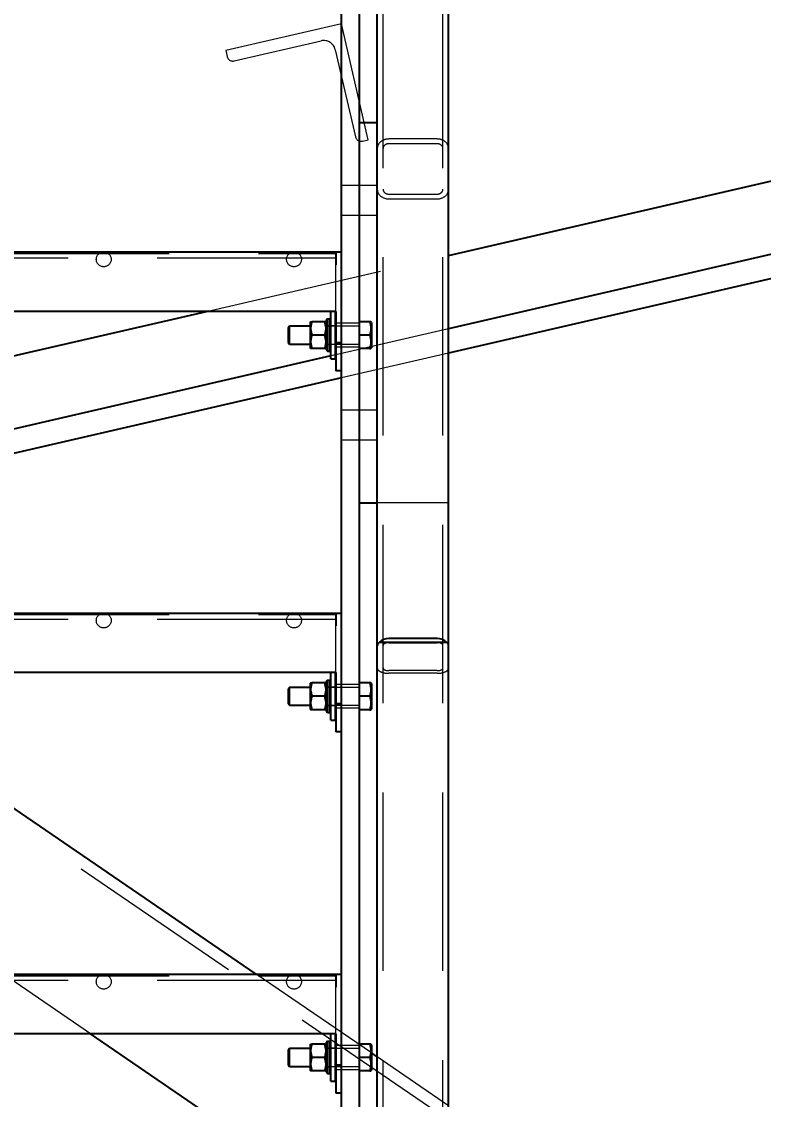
# Model space of a CAD drawing. Header units: millimetres. Extents: x 1293 to 41893, y 1011 to 26911.
# Drawn here: x 13518.7 to 13782.7, y 5278.8 to 5662.5 of the extents above; entities that cross this region are included whole.
import ezdxf

# ---------------------------------------------------------------- set-up
doc = ezdxf.new("R2010")
doc.units = ezdxf.units.MM
doc.header["$LTSCALE"] = 50
doc.linetypes.add('HIDDEN', pattern=[1.905, 1.27, -0.635])
doc.layers.add('CAPA_1', color=7, linetype='Continuous')
doc.layers.add('STRUC', color=4, linetype='Continuous')
doc.styles.add('SLDTEXTSTYLE0', font='TXT', dxfattribs={"width": 0.75})
doc.dimstyles.new('SLDDIMSTYLE0', dxfattribs={"dimtxt": 100, "dimasz": 100, "dimexe": 0, "dimexo": 0.0625, "dimgap": 25, "dimtad": 2, "dimdec": 0, "dimlfac": 1.5, "dimrnd": 1e-09, "dimzin": 12, "dimdsep": 46, "dimtxsty": 'SLDTEXTSTYLE0', "dimsah": 1, "dimcen": 0.09, "dimadec": 0, "dimazin": 3, "dimtfac": 1, "dimtdec": 0, "dimtofl": 0, "dimtmove": 0, "dimatfit": 3, "dimfxl": 1, "dimfrac": 2, "dimtolj": 1, "dimtzin": 12, "dimarcsym": 0})
doc.dimstyles.new('SLDDIMSTYLE1', dxfattribs={"dimtxt": 100, "dimasz": 100, "dimexe": 0, "dimexo": 0.0625, "dimgap": 25, "dimtad": 2, "dimdec": 4, "dimlfac": 75, "dimzin": 12, "dimdsep": 46, "dimtxsty": 'SLDTEXTSTYLE0', "dimsah": 1, "dimcen": 0.09, "dimadec": 0, "dimazin": 3, "dimtfac": 1, "dimtdec": 0, "dimtofl": 0, "dimtmove": 0, "dimatfit": 3, "dimfxl": 1, "dimfrac": 2, "dimtolj": 1, "dimtzin": 12, "dimarcsym": 0})

# ---------------------------------------------------------------- blocks, each defined once
blk = doc.blocks.new('_D_3')
at = {"layer": 'CAPA_1', "transparency": 16777216}
blk.add_arc((9899.27, 4708.49), 5214.32, 0, 13, dxfattribs=at)
for points in [[(14979.94, 5881.46), (14986.48, 5780.49), (15016.52, 5787.13)], [(15113.58, 4708.49), (15128.01, 4808.64), (15097.24, 4808.34)]]:
    blk.add_solid(points, dxfattribs=at)
at = {"layer": 'CAPA_1', "transparency": 16777216, "insert": (15196.76, 5413.27), "char_height": 100, "attachment_point": 1, "rotation": 276.5, "style": 'SLDTEXTSTYLE0'}
blk.add_mtext('13°', dxfattribs=at)
blk = doc.blocks.new('_D_5')
at = {"layer": 'CAPA_1', "transparency": 16777216}
for p, q in [((11574.4, 7831.18), (17588.06, 7831.18)), ((17538.06, 7831.18), (17538.06, 4708.49)), ((16485.16, 4708.49), (17588.06, 4708.49))]:
    blk.add_line(p, q, dxfattribs=at)
for points in [[(17538.06, 7831.18), (17522.68, 7731.18), (17553.45, 7731.18)], [(17538.06, 4708.49), (17553.45, 4808.49), (17522.68, 4808.49)]]:
    blk.add_solid(points, dxfattribs=at)
at = {"layer": 'CAPA_1', "transparency": 16777216, "insert": (17409.15, 6122.06), "char_height": 100, "attachment_point": 1, "rotation": 90, "style": 'SLDTEXTSTYLE0'}
blk.add_mtext('4684', dxfattribs=at)

msp = doc.modelspace()

# ---------------------------------------------------------------- linework, layer by layer
at = {"color": 7, "linetype": 'Continuous', "lineweight": 25}
for p, q in [((13645.3101497, 4848.3268323), (13645.3101497, 7081.6452249)), ((13670.7101497, 4848.3268323), (13670.7101497, 7081.6452249)), ((13632.6101497, 4721.8176909), (13632.6101497, 6351.8262403)), ((13638.9601497, 4708.4843575), (13638.9601497, 6351.8262403)), ((13670.7101497, 5579.1994027), (14075.4361497, 5672.6377622)), ((14075.4361497, 5646.5696378), (13670.7101497, 5553.1312783)), ((14075.4361497, 5637.8802631), (13670.7101497, 5544.4419035)), ((13638.9601497, 5626.5811086), (13645.3101497, 5626.5811086)), ((13124.6101497, 5580.4811086), (13632.6168163, 5580.4811086)), ((13630.4968163, 5580.4811086), (13630.4968163, 5575.926442)), ((13630.4968163, 5559.314442), (13126.7301497, 5559.314442)), ((13362.8437243, 5508.1228379), (13584.5789223, 5559.314442)), ((13627.1068163, 5556.071942), (13627.635983, 5556.6011086)), ((13627.635983, 5556.6009303), (13627.1068163, 5556.07178)), ((13627.1068163, 5556.071942), (13627.1068163, 5545.6236086)), ((13627.635983, 5556.6011086), (13628.270983, 5556.6011086)), ((13627.635983, 5545.094442), (13627.635983, 5556.6009303)), ((13627.635983, 5556.6009303), (13628.270983, 5556.6009303)), ((13628.270983, 5556.6011086), (13628.8001497, 5556.071942)), ((13628.270983, 5556.6009303), (13628.270983, 5545.094442)), ((13628.8001497, 5556.07178), (13628.270983, 5556.6009303)), ((13628.8001497, 5542.3811086), (13628.8001497, 5559.314442)), ((13630.493483, 5542.3811086), (13630.493483, 5559.314442)), ((13630.4968163, 5559.314442), (13630.4968163, 5538.1477753)), ((13614.0893163, 5554.0227753), (13613.5601497, 5553.4936086)), ((13613.5601497, 5553.4936086), (13613.5601497, 5548.201942)), ((13621.5505663, 5554.0227753), (13614.0893163, 5554.0227753)), ((13614.0893163, 5547.6727753), (13614.0893163, 5554.0227753)), ((13621.5754432, 5555.6102753), (13621.5505663, 5555.5671873)), ((13621.5505663, 5546.1283633), (13621.5505663, 5555.5671873)), ((13626.6577424, 5555.6102753), (13621.9996403, 5555.6102753)), ((13630.4968163, 5554.0227753), (13630.493483, 5554.0227753)), ((13642.6264481, 5555.6102753), (13638.9601497, 5555.6102753)), ((13643.193483, 5555.3649033), (13643.0518174, 5555.6102753)), ((13643.193483, 5555.3649033), (13643.193483, 5546.3306473)), ((13613.5601497, 5548.201942), (13614.0893163, 5547.6727753)), ((13626.6542191, 5550.8477753), (13622.0031635, 5550.8477753)), ((13632.6101497, 5548.1477753), (13630.4968163, 5548.1477753)), ((13642.6264481, 5550.8477753), (13638.9601497, 5550.8477753)), ((13614.0893163, 5547.6727753), (13621.5505663, 5547.6727753)), ((13626.6577424, 5546.0852753), (13621.9996403, 5546.0852753)), ((13627.0819395, 5546.0852753), (13627.1068163, 5546.1283633)), ((13627.1068163, 5545.6236086), (13627.635983, 5545.094442)), ((13627.635983, 5545.094442), (13628.270983, 5545.094442)), ((13628.270983, 5545.094442), (13628.8001497, 5545.6236086)), ((13630.493483, 5547.6727753), (13630.4968163, 5547.6727753)), ((13642.6264481, 5546.0852753), (13638.9601497, 5546.0852753)), ((13643.0518174, 5546.0852753), (13643.193483, 5546.3306473)), ((13628.8001497, 5543.4555924), (13368.2615312, 5483.3055129)), ((13628.8001497, 5542.3811086), (13630.493483, 5542.3811086)), ((13630.4968163, 5543.8472988), (13630.493483, 5543.8465292)), ((13632.6101497, 5538.1477753), (13630.4968163, 5538.1477753)), ((13632.6101497, 5535.6458255), (13377.7637688, 5476.8099025)), ((13638.9601497, 5491.114442), (13645.3101497, 5491.114442)), ((13124.6101497, 5451.9235867), (13632.6168163, 5451.9235867)), ((13630.4968163, 5451.9235867), (13630.4968163, 5447.36892)), ((13670.029545, 5441.4744533), (13645.9907543, 5441.4744533)), ((13666.6461497, 5442.8629974), (13649.3741497, 5442.8629974)), ((13630.4968163, 5430.75692), (13126.7301497, 5430.75692)), ((13628.8001497, 5413.8235867), (13628.8001497, 5430.75692)), ((13630.493483, 5413.8235867), (13630.493483, 5430.75692)), ((13630.4968163, 5430.75692), (13630.4968163, 5409.5902534)), ((13614.0893163, 5425.4652534), (13613.5601497, 5424.9360867)), ((13621.5505663, 5425.4652534), (13614.0893163, 5425.4652534)), ((13614.0893163, 5419.1152534), (13614.0893163, 5425.4652534)), ((13621.5754432, 5427.0527534), (13621.5505663, 5427.0096654)), ((13621.5505663, 5417.5708414), (13621.5505663, 5427.0096654)), ((13626.6577424, 5427.0527534), (13621.9996403, 5427.0527534)), ((13627.1068163, 5427.51442), (13627.635983, 5428.0435867)), ((13627.635983, 5428.0434084), (13627.1068163, 5427.5142581)), ((13627.1068163, 5427.51442), (13627.1068163, 5417.0660867)), ((13627.635983, 5428.0435867), (13628.270983, 5428.0435867)), ((13627.635983, 5416.53692), (13627.635983, 5428.0434084)), ((13627.635983, 5428.0434084), (13628.270983, 5428.0434084)), ((13628.270983, 5428.0435867), (13628.8001497, 5427.51442)), ((13628.270983, 5428.0434084), (13628.270983, 5416.53692)), ((13628.8001497, 5427.5142581), (13628.270983, 5428.0434084)), ((13630.4968163, 5425.4652534), (13630.493483, 5425.4652534)), ((13642.6264481, 5427.0527534), (13638.9601497, 5427.0527534)), ((13643.193483, 5426.8073814), (13643.0518174, 5427.0527534)), ((13643.193483, 5426.8073814), (13643.193483, 5417.7731254)), ((13613.5601497, 5424.9360867), (13613.5601497, 5419.64442)), ((13626.6542191, 5422.2902534), (13622.0031635, 5422.2902534)), ((13642.6264481, 5422.2902534), (13638.9601497, 5422.2902534)), ((13613.5601497, 5419.64442), (13614.0893163, 5419.1152534)), ((13614.0893163, 5419.1152534), (13621.5505663, 5419.1152534)), ((13627.0819395, 5417.5277534), (13627.1068163, 5417.5708414)), ((13630.493483, 5419.1152534), (13630.4968163, 5419.1152534)), ((13632.6101497, 5419.5902534), (13630.4968163, 5419.5902534)), ((13643.0518174, 5417.5277534), (13643.193483, 5417.7731254)), ((13626.6577424, 5417.5277534), (13621.9996403, 5417.5277534)), ((13627.1068163, 5417.0660867), (13627.635983, 5416.53692)), ((13627.635983, 5416.53692), (13628.270983, 5416.53692)), ((13628.270983, 5416.53692), (13628.8001497, 5417.0660867)), ((13628.8001497, 5413.8235867), (13630.493483, 5413.8235867)), ((13642.6264481, 5417.5277534), (13638.9601497, 5417.5277534)), ((13632.6101497, 5409.5902534), (13630.4968163, 5409.5902534)), ((13124.6101497, 5323.3660648), (13632.6168163, 5323.3660648)), ((13630.4968163, 5323.3660648), (13630.4968163, 5318.8113981)), ((13630.4968163, 5302.1993981), (13126.7301497, 5302.1993981)), ((13627.1068163, 5298.9568981), (13627.635983, 5299.4860648)), ((13627.635983, 5299.4858864), (13627.1068163, 5298.9567362)), ((13627.1068163, 5298.9568981), (13627.1068163, 5288.5085648)), ((13627.635983, 5299.4860648), (13628.270983, 5299.4860648)), ((13627.635983, 5287.9793981), (13627.635983, 5299.4858864)), ((13627.635983, 5299.4858864), (13628.270983, 5299.4858864)), ((13628.270983, 5299.4860648), (13628.8001497, 5298.9568981)), ((13628.270983, 5299.4858864), (13628.270983, 5287.9793981)), ((13628.8001497, 5298.9567362), (13628.270983, 5299.4858864)), ((13628.8001497, 5285.2660648), (13628.8001497, 5302.1993981)), ((13630.493483, 5285.2660648), (13630.493483, 5302.1993981)), ((13630.4968163, 5302.1993981), (13630.4968163, 5281.0327314)), ((13614.0893163, 5296.9077314), (13613.5601497, 5296.3785648)), ((13613.5601497, 5296.3785648), (13613.5601497, 5291.0868981)), ((13621.5505663, 5296.9077314), (13614.0893163, 5296.9077314)), ((13614.0893163, 5290.5577314), (13614.0893163, 5296.9077314)), ((13621.5754432, 5298.4952314), (13621.5505663, 5298.4521434)), ((13621.5505663, 5289.0133194), (13621.5505663, 5298.4521434)), ((13626.6577424, 5298.4952314), (13621.9996403, 5298.4952314)), ((13630.4968163, 5296.9077314), (13630.493483, 5296.9077314)), ((13642.6264481, 5298.4952314), (13638.9601497, 5298.4952314)), ((13643.193483, 5298.2498594), (13643.0518174, 5298.4952314)), ((13643.193483, 5298.2498594), (13643.193483, 5289.2156035)), ((13613.5601497, 5291.0868981), (13614.0893163, 5290.5577314)), ((13626.6542191, 5293.7327314), (13622.0031635, 5293.7327314)), ((13632.6101497, 5291.0327314), (13630.4968163, 5291.0327314)), ((13642.6264481, 5293.7327314), (13638.9601497, 5293.7327314)), ((13614.0893163, 5290.5577314), (13621.5505663, 5290.5577314)), ((13626.6577424, 5288.9702314), (13621.9996403, 5288.9702314)), ((13627.0819395, 5288.9702314), (13627.1068163, 5289.0133194)), ((13627.1068163, 5288.5085648), (13627.635983, 5287.9793981)), ((13627.635983, 5287.9793981), (13628.270983, 5287.9793981)), ((13628.270983, 5287.9793981), (13628.8001497, 5288.5085648)), ((13630.493483, 5290.5577314), (13630.4968163, 5290.5577314)), ((13642.6264481, 5288.9702314), (13638.9601497, 5288.9702314)), ((13643.0518174, 5288.9702314), (13643.193483, 5289.2156035)), ((13628.8001497, 5285.2660648), (13630.493483, 5285.2660648)), ((13632.6101497, 5281.0327314), (13630.4968163, 5281.0327314))]:
    msp.add_line(p, q, dxfattribs=at)
at = {"color": 1, "linetype": 'HIDDEN', "lineweight": 18}
for p, q in [((13647.3421497, 4848.3268323), (13647.3421497, 7081.6452249)), ((13668.6781497, 4848.3268323), (13668.6781497, 7081.6452249)), ((13632.5937183, 5661.6379663), (13591.3453856, 5652.1150383)), ((13642.1166463, 5620.3896335), (13632.5937183, 5661.6379663)), ((13594.3567952, 5648.4655896), (13625.2963446, 5655.6085474)), ((13591.3453856, 5652.1150383), (13591.8222938, 5650.0493218)), ((13630.3734707, 5652.4360069), (13637.5164285, 5621.4964575)), ((13640.0509298, 5619.9127253), (13642.1166463, 5620.3896335)), ((13666.6461497, 5620.6713917), (13649.3741497, 5620.6713917)), ((13666.6461497, 5618.9663413), (13649.3741497, 5618.9663413)), ((13645.3101497, 5604.139442), (13632.6101497, 5604.139442)), ((13649.3741497, 5601.0633115), (13666.6461497, 5601.0633115)), ((13649.3741497, 5599.3582611), (13666.6461497, 5599.3582611)), ((13632.6101497, 5593.5561086), (13645.3101497, 5593.5561086)), ((13126.7301497, 5579.951942), (13630.4968163, 5579.951942)), ((13584.5789223, 5559.314442), (13670.7101497, 5579.1994027)), ((13632.6168163, 5580.4811086), (13632.6168163, 5538.1477753)), ((13630.4968163, 5578.2037753), (13126.7301497, 5578.2037753)), ((13630.4968163, 5559.314442), (13630.4968163, 5575.926442)), ((13627.635983, 5554.1611086), (13627.1068163, 5554.6902753)), ((13627.1068163, 5554.6901562), (13627.635983, 5554.1610059)), ((13630.493483, 5554.0227753), (13627.1068163, 5554.0227753)), ((13628.270983, 5554.1611086), (13627.635983, 5554.1611086)), ((13628.270983, 5554.1610059), (13627.635983, 5554.1610059)), ((13628.8001497, 5554.6902753), (13628.270983, 5554.1611086)), ((13628.270983, 5554.1610059), (13628.8001497, 5554.6901562)), ((13630.493483, 5554.107442), (13628.8001497, 5554.107442)), ((13638.9601497, 5555.0811086), (13630.4968163, 5555.0811086)), ((13638.9601497, 5554.0227753), (13630.4968163, 5554.0227753)), ((13670.7101497, 5553.1312783), (13630.4968163, 5543.8472988)), ((13632.6168163, 5548.1477753), (13632.6101497, 5548.1477753)), ((13627.1068163, 5547.6727753), (13630.493483, 5547.6727753)), ((13627.1068163, 5547.0052753), (13627.635983, 5547.534442)), ((13627.635983, 5547.534442), (13628.270983, 5547.534442)), ((13628.270983, 5547.534442), (13628.8001497, 5547.0052753)), ((13628.8001497, 5547.5881086), (13630.493483, 5547.5881086)), ((13630.4968163, 5547.6727753), (13638.9601497, 5547.6727753)), ((13638.9601497, 5546.614442), (13630.4968163, 5546.614442)), ((13670.7101497, 5544.4419035), (13632.6101497, 5535.6458255)), ((13630.493483, 5543.8465292), (13628.8001497, 5543.4555924)), ((13632.6168163, 5538.1477753), (13632.6101497, 5538.1477753)), ((13645.3101497, 5524.139442), (13632.6101497, 5524.139442)), ((13632.6101497, 5513.5561086), (13645.3101497, 5513.5561086)), ((13670.7101497, 5491.114442), (13645.3101497, 5491.114442)), ((13126.7301497, 5451.39442), (13630.4968163, 5451.39442)), ((13630.4968163, 5449.6462534), (13126.7301497, 5449.6462534)), ((13632.6168163, 5451.9235867), (13632.6168163, 5409.5902534)), ((13630.4968163, 5430.75692), (13630.4968163, 5447.36892)), ((13649.3741497, 5441.3721527), (13666.6461497, 5441.3721527)), ((13666.6461497, 5431.4230125), (13649.3741497, 5431.4230125)), ((13666.6461497, 5430.4754753), (13649.3741497, 5430.4754753)), ((13627.635983, 5425.6035867), (13627.1068163, 5426.1327534)), ((13627.1068163, 5426.1326343), (13627.635983, 5425.603484)), ((13630.493483, 5425.4652534), (13627.1068163, 5425.4652534)), ((13628.270983, 5425.6035867), (13627.635983, 5425.6035867)), ((13628.270983, 5425.603484), (13627.635983, 5425.603484)), ((13628.8001497, 5426.1327534), (13628.270983, 5425.6035867)), ((13628.270983, 5425.603484), (13628.8001497, 5426.1326343)), ((13630.493483, 5425.54992), (13628.8001497, 5425.54992)), ((13638.9601497, 5426.5235867), (13630.4968163, 5426.5235867)), ((13638.9601497, 5425.4652534), (13630.4968163, 5425.4652534)), ((13627.1068163, 5419.1152534), (13630.493483, 5419.1152534)), ((13627.1068163, 5418.4477534), (13627.635983, 5418.97692)), ((13627.635983, 5418.97692), (13628.270983, 5418.97692)), ((13628.270983, 5418.97692), (13628.8001497, 5418.4477534)), ((13628.8001497, 5419.0305867), (13630.493483, 5419.0305867)), ((13630.4968163, 5419.1152534), (13638.9601497, 5419.1152534)), ((13638.9601497, 5418.05692), (13630.4968163, 5418.05692)), ((13632.6168163, 5419.5902534), (13632.6101497, 5419.5902534)), ((13632.6168163, 5409.5902534), (13632.6101497, 5409.5902534)), ((13126.7301497, 5322.8368981), (13630.4968163, 5322.8368981)), ((13632.6168163, 5323.3660648), (13632.6168163, 5281.0327314)), ((13630.4968163, 5321.0887314), (13126.7301497, 5321.0887314)), ((13630.4968163, 5302.1993981), (13630.4968163, 5318.8113981)), ((13627.635983, 5297.0460648), (13627.1068163, 5297.5752314)), ((13627.1068163, 5297.5751123), (13627.635983, 5297.0459621)), ((13630.493483, 5296.9077314), (13627.1068163, 5296.9077314)), ((13628.270983, 5297.0460648), (13627.635983, 5297.0460648)), ((13628.270983, 5297.0459621), (13627.635983, 5297.0459621)), ((13628.8001497, 5297.5752314), (13628.270983, 5297.0460648)), ((13628.270983, 5297.0459621), (13628.8001497, 5297.5751123)), ((13630.493483, 5296.9923981), (13628.8001497, 5296.9923981)), ((13638.9601497, 5297.9660648), (13630.4968163, 5297.9660648)), ((13638.9601497, 5296.9077314), (13630.4968163, 5296.9077314)), ((13632.6168163, 5291.0327314), (13632.6101497, 5291.0327314)), ((13627.1068163, 5290.5577314), (13630.493483, 5290.5577314)), ((13627.1068163, 5289.8902314), (13627.635983, 5290.4193981)), ((13627.635983, 5290.4193981), (13628.270983, 5290.4193981)), ((13628.270983, 5290.4193981), (13628.8001497, 5289.8902314)), ((13628.8001497, 5290.4730648), (13630.493483, 5290.4730648)), ((13630.4968163, 5290.5577314), (13638.9601497, 5290.5577314)), ((13630.4968163, 5289.4993981), (13638.9601497, 5289.4993981)), ((13632.6168163, 5281.0327314), (13632.6101497, 5281.0327314))]:
    msp.add_line(p, q, dxfattribs=at)
for centre in [(13547.9468163, 5577.8352753), (13615.6801497, 5577.8352753), (13547.9468163, 5449.2777534), (13615.6801497, 5449.2777534), (13547.9468163, 5320.7202314), (13615.6801497, 5320.7202314)]:
    msp.add_circle(centre, 2.6458333, dxfattribs=at)
for centre, radius, start, end in [((13626.2486374, 5651.4837141), 4.2333333, 13, 103), ((13593.8814106, 5650.5247064), 2.11328, 193, 283), ((13639.5755452, 5621.9718421), 2.11328, 193, 283)]:
    msp.add_arc(centre, radius, start, end, dxfattribs=at)
at = {"color": 7, "linetype": 'Continuous', "lineweight": 25}
for centre, start, end in [((13649.2399022, 5438.373765), 88.287118589, 136.339334892), ((13666.7803972, 5438.373765), 43.660665108, 91.712881411)]:
    msp.add_arc(centre, 4.4912392, start, end, dxfattribs=at)
at = {"color": 1, "linetype": 'HIDDEN', "lineweight": 18}
for centre, major_axis, ratio, start_param, end_param in [((13649.3741497, 5617.2612908), (4.064, 0), 0.8390996312, 1.5707963268, 3.1415926536), ((13649.3741497, 5617.2612908), (2.032, 0), 0.8390996312, 1.5707963268, 3.1415926536), ((13666.6461497, 5617.2612908), (4.064, 0), 0.8390996312, 0, 1.5707963268), ((13666.6461497, 5617.2612908), (2.032, 0), 0.8390996312, 0, 1.5707963268), ((13649.3741497, 5602.768362), (4.064, 0), 0.8390996312, 3.1415926536, 4.7123889804), ((13649.3741497, 5602.768362), (2.032, 0), 0.8390996312, 3.1415926536, 4.7123889804), ((13666.6461497, 5602.768362), (4.064, 0), 0.8390996312, 4.7123889804, 6.2831853072), ((13666.6461497, 5602.768362), (2.032, 0), 0.8390996312, 4.7123889804, 6.2831853072), ((13649.3741497, 5440.4246155), (2.032, 0), 0.4663076582, 1.5707963268, 3.1415926536), ((13666.6461497, 5440.4246155), (2.032, 0), 0.4663076582, 0, 1.5707963268), ((13649.3741497, 5432.3705496), (4.064, 0), 0.4663076582, 3.1415926536, 4.7123889804), ((13649.3741497, 5432.3705496), (2.032, 0), 0.4663076582, 3.1415926536, 4.7123889804), ((13666.6461497, 5432.3705496), (2.032, 0), 0.4663076582, 4.7123889804, 6.2831853072), ((13666.6461497, 5432.3705496), (4.064, 0), 0.4663076582, 4.7123889804, 6.2831853072)]:
    msp.add_ellipse(centre, major_axis=major_axis, ratio=ratio, start_param=start_param, end_param=end_param, dxfattribs=at)
at = {"color": 7, "linetype": 'Continuous', "lineweight": 25}
for centre, start_param, end_param in [((13649.3741497, 5440.4246155), 2.5544525, 3.1415926536), ((13666.6461497, 5440.4246155), 0, 0.5871401536)]:
    msp.add_ellipse(centre, major_axis=(4.064, 0), ratio=0.4663076582, start_param=start_param, end_param=end_param, dxfattribs=at)
for points, knots in [([(13621.9996403, 5555.6102753), (13621.8779295, 5555.1975922), (13621.6318664, 5554.3632689), (13621.4958345, 5552.7423306), (13621.8066122, 5551.5817712), (13622.0031635, 5550.8477753)], [0, 0, 0, 0, 0.2645663682, 0.5348749116, 1, 1, 1, 1]), ([(13621.6060768, 5555.6102753), (13621.6007852, 5555.6102753), (13621.5810548, 5555.6102753), (13621.8227593, 5555.6102753), (13621.9996403, 5555.6102753)], [0, 0, 0, 0, 0.2681935823, 1, 1, 1, 1]), ([(13626.6542191, 5550.8477753), (13626.7765282, 5551.2608047), (13627.0237936, 5552.0958033), (13627.1623313, 5553.7165967), (13626.8531318, 5554.8769956), (13626.6577424, 5555.6102753)], [0, 0, 0, 0, 0.2648580026, 0.535448761, 1, 1, 1, 1]), ([(13626.6577424, 5555.6102753), (13626.8340862, 5555.6102753), (13627.0750754, 5555.6102753), (13627.0575986, 5555.6102753), (13627.0529105, 5555.6102753)], [0, 0, 0, 0, 0.7317498631, 1, 1, 1, 1]), ([(13642.6264481, 5555.6102753), (13642.7483577, 5555.197171), (13642.9948207, 5554.3620046), (13643.1315921, 5552.7411435), (13642.8220478, 5551.5809175), (13642.6264481, 5550.8477753)], [0, 0, 0, 0, 0.2648633469, 0.5354700776, 1, 1, 1, 1]), ([(13643.0213408, 5555.6102753), (13643.0263509, 5555.6102753), (13643.0447012, 5555.6102753), (13642.802513, 5555.6102753), (13642.6264481, 5555.6102753)], [0, 0, 0, 0, 0.2730240829, 1, 1, 1, 1]), ([(13622.0031635, 5550.8477753), (13621.8808545, 5550.434746), (13621.633589, 5549.5997474), (13621.4950514, 5547.9789539), (13621.8042508, 5546.818555), (13621.9996403, 5546.0852753)], [0, 0, 0, 0, 0.2648580026, 0.535448761, 1, 1, 1, 1]), ([(13626.6577424, 5546.0852753), (13626.7794531, 5546.4979585), (13627.0255163, 5547.3322817), (13627.1615482, 5548.95322), (13626.8507705, 5550.1137794), (13626.6542191, 5550.8477753)], [0, 0, 0, 0, 0.2645663682, 0.5348749116, 1, 1, 1, 1]), ([(13642.6264481, 5550.8477753), (13642.7483577, 5550.434671), (13642.9948207, 5549.5995046), (13643.1315921, 5547.9786435), (13642.8220478, 5546.8184175), (13642.6264481, 5546.0852753)], [0, 0, 0, 0, 0.2648633469, 0.5354700776, 1, 1, 1, 1]), ([(13621.9996403, 5546.0852753), (13621.8232965, 5546.0852753), (13621.5823073, 5546.0852753), (13621.5997841, 5546.0852753), (13621.6044722, 5546.0852753)], [0, 0, 0, 0, 0.7317498631, 1, 1, 1, 1]), ([(13627.0513059, 5546.0852753), (13627.0565975, 5546.0852753), (13627.0763279, 5546.0852753), (13626.8346233, 5546.0852753), (13626.6577424, 5546.0852753)], [0, 0, 0, 0, 0.2681935823, 1, 1, 1, 1]), ([(13642.6264481, 5546.0852753), (13642.8019838, 5546.0852753), (13643.0434542, 5546.0852753), (13643.0273686, 5546.0852753), (13643.0229763, 5546.0852753)], [0, 0, 0, 0, 0.7269449466, 1, 1, 1, 1]), ([(13621.9996403, 5427.0527534), (13621.8779295, 5426.6400702), (13621.6318664, 5425.805747), (13621.4958345, 5424.1848087), (13621.8066122, 5423.0242493), (13622.0031635, 5422.2902534)], [0, 0, 0, 0, 0.2645663682, 0.5348749116, 1, 1, 1, 1]), ([(13621.6060768, 5427.0527534), (13621.6007852, 5427.0527534), (13621.5810548, 5427.0527534), (13621.8227593, 5427.0527534), (13621.9996403, 5427.0527534)], [0, 0, 0, 0, 0.2681935823, 1, 1, 1, 1]), ([(13626.6542191, 5422.2902534), (13626.7765282, 5422.7032827), (13627.0237936, 5423.5382813), (13627.1623313, 5425.1590748), (13626.8531318, 5426.3194737), (13626.6577424, 5427.0527534)], [0, 0, 0, 0, 0.2648580026, 0.535448761, 1, 1, 1, 1]), ([(13626.6577424, 5427.0527534), (13626.8340862, 5427.0527534), (13627.0750754, 5427.0527534), (13627.0575986, 5427.0527534), (13627.0529105, 5427.0527534)], [0, 0, 0, 0, 0.7317498631, 1, 1, 1, 1]), ([(13642.6264481, 5427.0527534), (13642.7483577, 5426.6396491), (13642.9948207, 5425.8044827), (13643.1315921, 5424.1836216), (13642.8220478, 5423.0233956), (13642.6264481, 5422.2902534)], [0, 0, 0, 0, 0.2648633469, 0.5354700776, 1, 1, 1, 1]), ([(13643.0213408, 5427.0527534), (13643.0263509, 5427.0527534), (13643.0447012, 5427.0527534), (13642.802513, 5427.0527534), (13642.6264481, 5427.0527534)], [0, 0, 0, 0, 0.2730240829, 1, 1, 1, 1]), ([(13622.0031635, 5422.2902534), (13621.8808545, 5421.877224), (13621.633589, 5421.0422254), (13621.4950514, 5419.421432), (13621.8042508, 5418.2610331), (13621.9996403, 5417.5277534)], [0, 0, 0, 0, 0.2648580026, 0.535448761, 1, 1, 1, 1]), ([(13626.6577424, 5417.5277534), (13626.7794531, 5417.9404365), (13627.0255163, 5418.7747598), (13627.1615482, 5420.3956981), (13626.8507705, 5421.5562575), (13626.6542191, 5422.2902534)], [0, 0, 0, 0, 0.2645663682, 0.5348749116, 1, 1, 1, 1]), ([(13642.6264481, 5422.2902534), (13642.7483577, 5421.8771491), (13642.9948207, 5421.0419827), (13643.1315921, 5419.4211216), (13642.8220478, 5418.2608956), (13642.6264481, 5417.5277534)], [0, 0, 0, 0, 0.2648633469, 0.5354700776, 1, 1, 1, 1]), ([(13621.9996403, 5417.5277534), (13621.8232965, 5417.5277534), (13621.5823073, 5417.5277534), (13621.5997841, 5417.5277534), (13621.6044722, 5417.5277534)], [0, 0, 0, 0, 0.7317498631, 1, 1, 1, 1]), ([(13627.0513059, 5417.5277534), (13627.0565975, 5417.5277534), (13627.0763279, 5417.5277534), (13626.8346233, 5417.5277534), (13626.6577424, 5417.5277534)], [0, 0, 0, 0, 0.2681935823, 1, 1, 1, 1]), ([(13642.6264481, 5417.5277534), (13642.8019838, 5417.5277534), (13643.0434542, 5417.5277534), (13643.0273686, 5417.5277534), (13643.0229763, 5417.5277534)], [0, 0, 0, 0, 0.7269449466, 1, 1, 1, 1]), ([(13621.9996403, 5298.4952314), (13621.8779295, 5298.0825483), (13621.6318664, 5297.248225), (13621.4958345, 5295.6272867), (13621.8066122, 5294.4667274), (13622.0031635, 5293.7327314)], [0, 0, 0, 0, 0.2645663682, 0.5348749116, 1, 1, 1, 1]), ([(13621.6060768, 5298.4952314), (13621.6007852, 5298.4952314), (13621.5810548, 5298.4952314), (13621.8227593, 5298.4952314), (13621.9996403, 5298.4952314)], [0, 0, 0, 0, 0.2681935823, 1, 1, 1, 1]), ([(13626.6542191, 5293.7327314), (13626.7765282, 5294.1457608), (13627.0237936, 5294.9807594), (13627.1623313, 5296.6015529), (13626.8531318, 5297.7619517), (13626.6577424, 5298.4952314)], [0, 0, 0, 0, 0.2648580026, 0.535448761, 1, 1, 1, 1]), ([(13626.6577424, 5298.4952314), (13626.8340862, 5298.4952314), (13627.0750754, 5298.4952314), (13627.0575986, 5298.4952314), (13627.0529105, 5298.4952314)], [0, 0, 0, 0, 0.7317498631, 1, 1, 1, 1]), ([(13642.6264481, 5298.4952314), (13642.7483577, 5298.0821272), (13642.9948207, 5297.2469607), (13643.1315921, 5295.6260997), (13642.8220478, 5294.4658736), (13642.6264481, 5293.7327314)], [0, 0, 0, 0, 0.2648633469, 0.5354700776, 1, 1, 1, 1]), ([(13643.0213408, 5298.4952314), (13643.0263509, 5298.4952314), (13643.0447012, 5298.4952314), (13642.802513, 5298.4952314), (13642.6264481, 5298.4952314)], [0, 0, 0, 0, 0.2730240829, 1, 1, 1, 1]), ([(13622.0031635, 5293.7327314), (13621.8808545, 5293.3197021), (13621.633589, 5292.4847035), (13621.4950514, 5290.86391), (13621.8042508, 5289.7035112), (13621.9996403, 5288.9702314)], [0, 0, 0, 0, 0.2648580026, 0.535448761, 1, 1, 1, 1]), ([(13626.6577424, 5288.9702314), (13626.7794531, 5289.3829146), (13627.0255163, 5290.2172378), (13627.1615482, 5291.8381762), (13626.8507705, 5292.9987355), (13626.6542191, 5293.7327314)], [0, 0, 0, 0, 0.2645663682, 0.5348749116, 1, 1, 1, 1]), ([(13642.6264481, 5293.7327314), (13642.7483577, 5293.3196272), (13642.9948207, 5292.4844607), (13643.1315921, 5290.8635997), (13642.8220478, 5289.7033736), (13642.6264481, 5288.9702314)], [0, 0, 0, 0, 0.2648633469, 0.5354700776, 1, 1, 1, 1]), ([(13621.9996403, 5288.9702314), (13621.8232965, 5288.9702314), (13621.5823073, 5288.9702314), (13621.5997841, 5288.9702314), (13621.6044722, 5288.9702314)], [0, 0, 0, 0, 0.7317498631, 1, 1, 1, 1]), ([(13627.0513059, 5288.9702314), (13627.0565975, 5288.9702314), (13627.0763279, 5288.9702314), (13626.8346233, 5288.9702314), (13626.6577424, 5288.9702314)], [0, 0, 0, 0, 0.2681935823, 1, 1, 1, 1]), ([(13642.6264481, 5288.9702314), (13642.8019838, 5288.9702314), (13643.0434542, 5288.9702314), (13643.0273686, 5288.9702314), (13643.0229763, 5288.9702314)], [0, 0, 0, 0, 0.7269449466, 1, 1, 1, 1])]:
    msp.add_open_spline(points, degree=3, knots=knots, dxfattribs=at)
at = {"layer": 'STRUC', "linetype": 'HIDDEN', "lineweight": 18}
for p, q in [((14064.1938751, 5002.446985), (12457.1292275, 6101.0162043)), ((13543.1786547, 5302.1993981), (13512.2145597, 5323.3660648)), ((13643.193483, 5295.3654819), (13602.2322526, 5323.3660648)), ((13670.7101497, 5276.555434), (13645.3101497, 5293.9185551))]:
    msp.add_line(p, q, dxfattribs=at)
at = {"layer": 'STRUC', "linetype": 'Continuous', "lineweight": 25}
for p, q in [((13602.2322526, 5323.3660648), (13445.1333243, 5430.75692)), ((13632.6101497, 5241.0651508), (13543.1786547, 5302.1993981)), ((13645.3101497, 5293.9185551), (13643.193483, 5295.3654819))]:
    msp.add_line(p, q, dxfattribs=at)

# ---------------------------------------------------------------- dimensions: what is measured, and where the dimension line sits
at = {"layer": 'CAPA_1'}
dim = msp.add_linear_dim(base=(17538.0605071, 4708.4929069), p1=(11510.8968592, 7831.1769069), p2=(16421.6646746, 4708.4929069), angle=90, dimstyle='SLDDIMSTYLE0', dxfattribs=at)
dim.commit()
dim.dimension.update_dxf_attribs({"geometry": '_D_5', "text_midpoint": (17538.0605071, 6269.8349069), "dimtype": 160})
dim = msp.add_angular_dim_2l(base=(15080.062669, 5298.7701303), line1=((16421.6646746, 4708.4929069), (6449.8953906, 4708.4929069)), line2=((16705.6180701, 6279.8631045), (11026.6060803, 4968.759879)), dimstyle='SLDDIMSTYLE1', dxfattribs=at)
dim.commit()
dim.dimension.update_dxf_attribs({"geometry": '_D_3', "text_midpoint": (15080.062669, 5298.7701303), "dimtype": 162})

doc.saveas('drawing.dxf')
